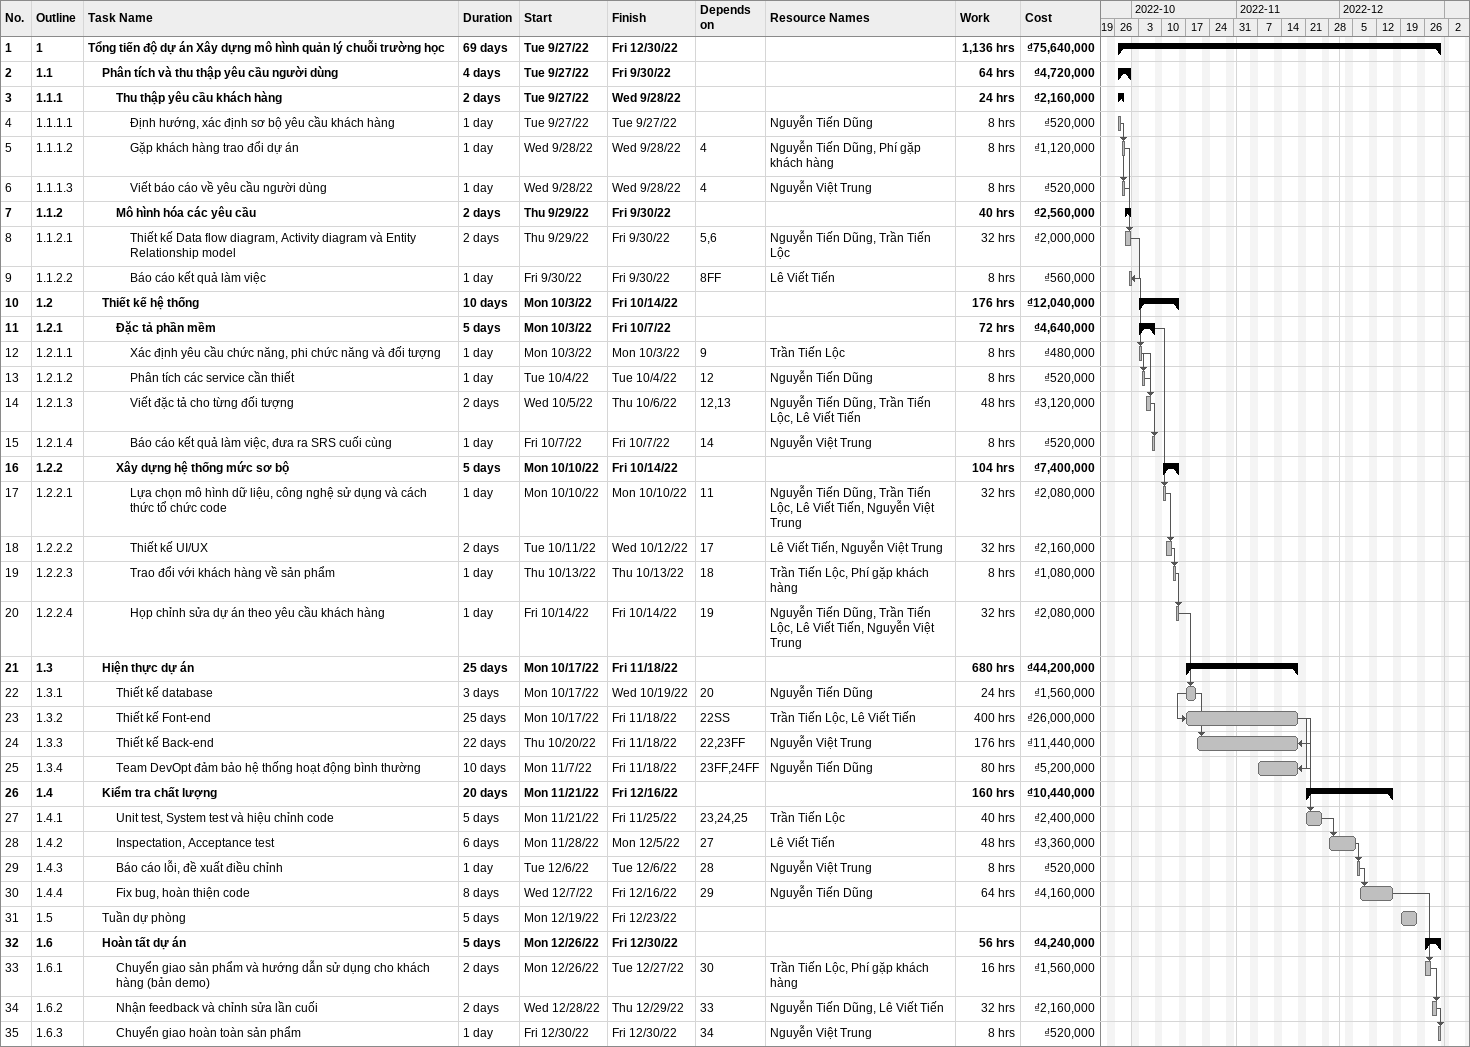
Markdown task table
| ID | WBS | Task | Duration | Start | Finish | Predecessors | Resources | Work (h) | Cost (₫) |
|---|---|---|---|---|---|---|---|---|---|
| 1 | 1 | **Tổng tiến độ dự án Xây dựng mô hình quản lý chuỗi trường học** | 69d | 2022-09-27 | 2022-12-30 |  |  | 1136 | 75640000 |
| 2 | 1.1 | **Phân tích và thu thập yêu cầu người dùng** | 4d | 2022-09-27 | 2022-09-30 |  |  | 64 | 4720000 |
| 3 | 1.1.1 | **Thu thập yêu cầu khách hàng** | 2d | 2022-09-27 | 2022-09-28 |  |  | 24 | 2160000 |
| 4 | 1.1.1.1 | Định hướng, xác định sơ bộ yêu cầu khách hàng | 1d | 2022-09-27 | 2022-09-27 |  | Nguyễn Tiến Dũng | 8 | 520000 |
| 5 | 1.1.1.2 | Gặp khách hàng trao đổi dự án | 1d | 2022-09-28 | 2022-09-28 | 4 | Nguyễn Tiến Dũng, Phí gặp khách hàng | 8 | 1120000 |
| 6 | 1.1.1.3 | Viết báo cáo về yêu cầu người dùng | 1d | 2022-09-28 | 2022-09-28 | 4 | Nguyễn Việt Trung | 8 | 520000 |
| 7 | 1.1.2 | **Mô hình hóa các yêu cầu** | 2d | 2022-09-29 | 2022-09-30 |  |  | 40 | 2560000 |
| 8 | 1.1.2.1 | Thiết kế Data flow diagram, Activity diagram và Entity Relationship model | 2d | 2022-09-29 | 2022-09-30 | 5, 6 | Nguyễn Tiến Dũng, Trần Tiến Lộc | 32 | 2000000 |
| 9 | 1.1.2.2 | Báo cáo kết quả làm việc | 1d | 2022-09-30 | 2022-09-30 | 8FF | Lê Viết Tiến | 8 | 560000 |
| 10 | 1.2 | **Thiết kế hệ thống** | 10d | 2022-10-03 | 2022-10-14 |  |  | 176 | 12040000 |
| 11 | 1.2.1 | **Đặc tả phần mềm** | 5d | 2022-10-03 | 2022-10-07 |  |  | 72 | 4640000 |
| 12 | 1.2.1.1 | Xác định yêu cầu chức năng, phi chức năng và đối tượng | 1d | 2022-10-03 | 2022-10-03 | 9 | Trần Tiến Lộc | 8 | 480000 |
| 13 | 1.2.1.2 | Phân tích các service cần thiết | 1d | 2022-10-04 | 2022-10-04 | 12 | Nguyễn Tiến Dũng | 8 | 520000 |
| 14 | 1.2.1.3 | Viết đặc tả cho từng đối tượng | 2d | 2022-10-05 | 2022-10-06 | 12, 13 | Nguyễn Tiến Dũng, Trần Tiến Lộc, Lê Viết Tiến | 48 | 3120000 |
| 15 | 1.2.1.4 | Báo cáo kết quả làm việc, đưa ra SRS cuối cùng | 1d | 2022-10-07 | 2022-10-07 | 14 | Nguyễn Việt Trung | 8 | 520000 |
| 16 | 1.2.2 | **Xây dựng hệ thống mức sơ bộ** | 5d | 2022-10-10 | 2022-10-14 |  |  | 104 | 7400000 |
| 17 | 1.2.2.1 | Lựa chọn mô hình dữ liệu, công nghệ sử dụng và cách thức tổ chức code | 1d | 2022-10-10 | 2022-10-10 | 11 | Nguyễn Tiến Dũng, Trần Tiến Lộc, Lê Viết Tiến, Nguyễn Việt Trung | 32 | 2080000 |
| 18 | 1.2.2.2 | Thiết kế UI/UX | 2d | 2022-10-11 | 2022-10-12 | 17 | Lê Viết Tiến, Nguyễn Việt Trung | 32 | 2160000 |
| 19 | 1.2.2.3 | Trao đổi với khách hàng về sản phẩm | 1d | 2022-10-13 | 2022-10-13 | 18 | Trần Tiến Lộc, Phí gặp khách hàng | 8 | 1080000 |
| 20 | 1.2.2.4 | Họp chỉnh sửa dự án theo yêu cầu khách hàng | 1d | 2022-10-14 | 2022-10-14 | 19 | Nguyễn Tiến Dũng, Trần Tiến Lộc, Lê Viết Tiến, Nguyễn Việt Trung | 32 | 2080000 |
| 21 | 1.3 | **Hiện thực dự án** | 25d | 2022-10-17 | 2022-11-18 |  |  | 680 | 44200000 |
| 22 | 1.3.1 | Thiết kế database | 3d | 2022-10-17 | 2022-10-19 | 20 | Nguyễn Tiến Dũng | 24 | 1560000 |
| 23 | 1.3.2 | Thiết kế Font-end | 25d | 2022-10-17 | 2022-11-18 | 22SS | Trần Tiến Lộc, Lê Viết Tiến | 400 | 26000000 |
| 24 | 1.3.3 | Thiết kế Back-end | 22d | 2022-10-20 | 2022-11-18 | 22, 23FF | Nguyễn Việt Trung | 176 | 11440000 |
| 25 | 1.3.4 | Team DevOpt đảm bảo hệ thống hoạt động bình thường | 10d | 2022-11-07 | 2022-11-18 | 23FF, 24FF | Nguyễn Tiến Dũng | 80 | 5200000 |
| 26 | 1.4 | **Kiểm tra chất lượng** | 20d | 2022-11-21 | 2022-12-16 |  |  | 160 | 10440000 |
| 27 | 1.4.1 | Unit test, System test và hiệu chỉnh code | 5d | 2022-11-21 | 2022-11-25 | 23, 24, 25 | Trần Tiến Lộc | 40 | 2400000 |
| 28 | 1.4.2 | Inspectation, Acceptance test | 6d | 2022-11-28 | 2022-12-05 | 27 | Lê Viết Tiến | 48 | 3360000 |
| 29 | 1.4.3 | Báo cáo lỗi, đề xuất điều chỉnh | 1d | 2022-12-06 | 2022-12-06 | 28 | Nguyễn Việt Trung | 8 | 520000 |
| 30 | 1.4.4 | Fix bug, hoàn thiện code | 8d | 2022-12-07 | 2022-12-16 | 29 | Nguyễn Tiến Dũng | 64 | 4160000 |
| 31 | 1.5 | Tuần dự phòng | 5d | 2022-12-19 | 2022-12-23 |  |  |  |  |
| 32 | 1.6 | **Hoàn tất dự án** | 5d | 2022-12-26 | 2022-12-30 |  |  | 56 | 4240000 |
| 33 | 1.6.1 | Chuyển giao sản phẩm và hướng dẫn sử dụng cho khách hàng (bản demo) | 2d | 2022-12-26 | 2022-12-27 | 30 | Trần Tiến Lộc, Phí gặp khách hàng | 16 | 1560000 |
| 34 | 1.6.2 | Nhận feedback và chỉnh sửa lần cuối | 2d | 2022-12-28 | 2022-12-29 | 33 | Nguyễn Tiến Dũng, Lê Viết Tiến | 32 | 2160000 |
| 35 | 1.6.3 | Chuyển giao hoàn toàn sản phẩm | 1d | 2022-12-30 | 2022-12-30 | 34 | Nguyễn Việt Trung | 8 | 520000 |
